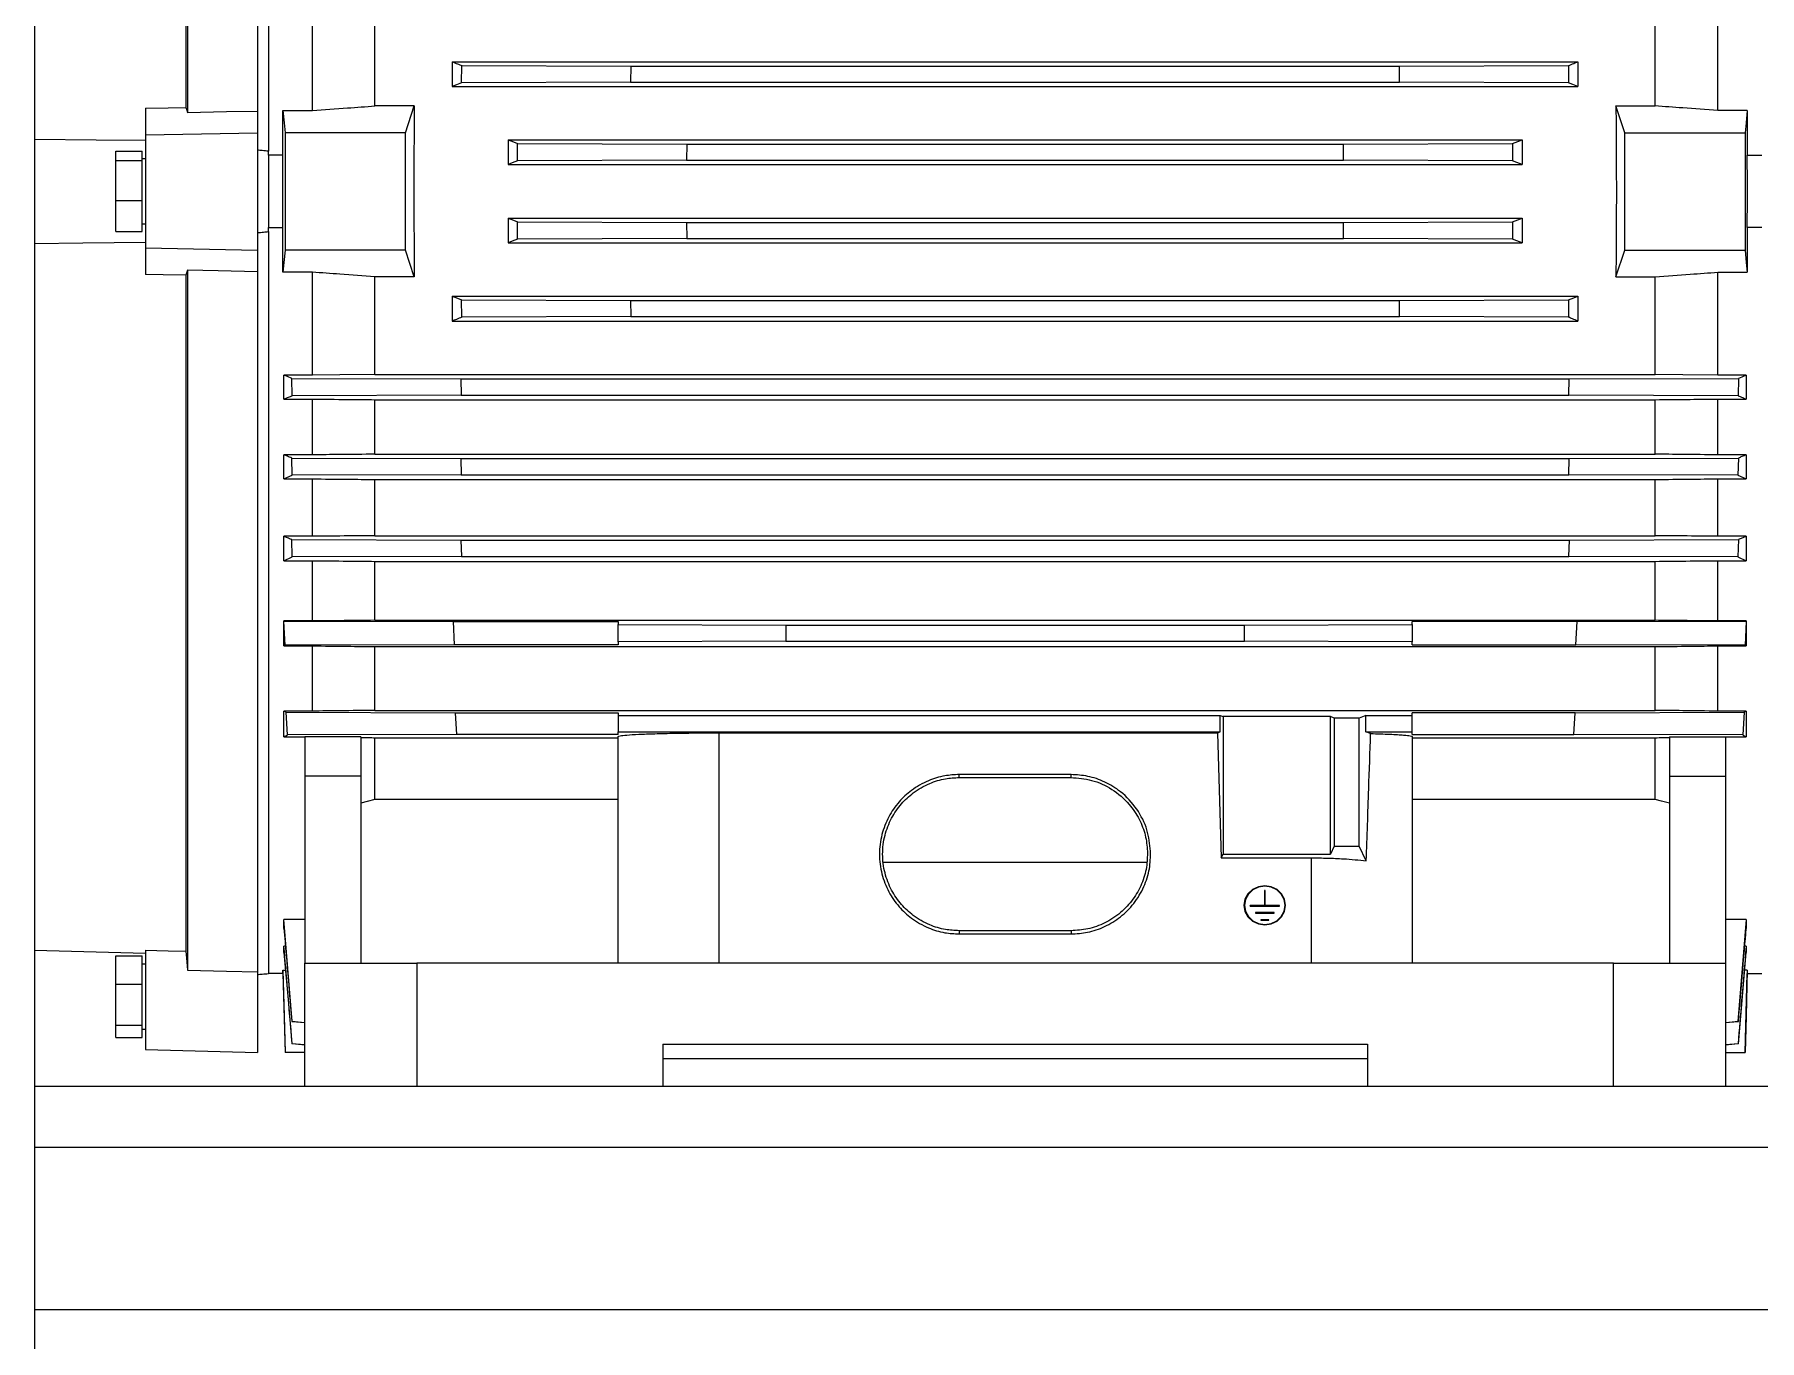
# Model space of a CAD drawing. Header units: millimetres. Extents: x 2 to 418, y 2 to 295.
# Drawn here: x 173.99 to 204.83, y 205.22 to 228.58 of the extents above; entities that cross this region are included whole.
import ezdxf

# ---------------------------------------------------------------- set-up
doc = ezdxf.new("R2010")
doc.units = ezdxf.units.MM

msp = doc.modelspace()

# ---------------------------------------------------------------- linework, layer by layer
at = {"color": 7, "linetype": 'Continuous', "lineweight": 25}
for p, q in [((173.986, 240.771), (173.986, 165.848)), ((176.721, 239.698), (176.721, 227.182)), ((176.692, 239.36), (176.692, 227.272)), ((177.971, 236.472), (177.971, 227.208)), ((178.171, 236.278), (178.171, 226.49)), ((178.955, 227.217), (178.955, 229.059)), ((180.074, 227.3), (180.074, 229.049)), ((202.967, 227.3), (202.967, 229.049)), ((204.086, 227.217), (204.086, 229.059)), ((181.455, 228.09), (201.586, 228.09)), ((181.455, 228.09), (181.455, 227.645)), ((181.623, 227.713), (181.626, 228.021)), ((181.626, 228.021), (184.649, 228.012)), ((184.649, 228.012), (184.645, 227.722)), ((184.649, 228.012), (198.392, 228.012)), ((198.392, 228.012), (201.415, 228.021)), ((198.395, 227.722), (198.392, 228.012)), ((201.415, 228.021), (201.419, 227.713)), ((201.586, 228.09), (201.586, 227.645)), ((181.455, 227.645), (201.586, 227.645)), ((184.645, 227.722), (181.623, 227.713)), ((184.645, 227.722), (198.395, 227.722)), ((201.419, 227.713), (198.395, 227.722)), ((175.971, 227.257), (175.971, 226.781)), ((177.971, 227.208), (177.971, 226.821)), ((178.428, 227.217), (178.955, 227.217)), ((178.428, 226.418), (178.428, 227.217)), ((180.777, 227.3), (180.074, 227.3)), ((180.621, 226.821), (180.777, 227.3)), ((202.421, 226.821), (202.264, 227.3)), ((202.264, 227.3), (202.967, 227.3)), ((204.613, 227.217), (204.086, 227.217)), ((204.613, 227.217), (204.613, 226.418)), ((175.971, 226.781), (177.971, 226.821)), ((175.971, 226.781), (175.971, 224.762)), ((177.971, 226.821), (177.971, 224.721)), ((180.621, 226.821), (178.466, 226.821)), ((178.466, 226.821), (178.466, 224.721)), ((180.621, 224.721), (180.621, 226.821)), ((202.421, 224.721), (202.421, 226.821)), ((202.421, 226.821), (204.575, 226.821)), ((175.441, 226.488), (175.911, 226.488)), ((175.441, 226.322), (175.441, 226.488)), ((175.911, 226.322), (175.911, 226.488)), ((178.171, 226.452), (178.171, 226.49)), ((178.171, 226.418), (178.171, 226.452)), ((178.171, 226.418), (178.171, 225.125)), ((178.428, 226.418), (178.171, 226.418)), ((182.455, 226.694), (200.586, 226.694)), ((182.455, 226.694), (182.455, 226.25)), ((182.624, 226.318), (182.625, 226.626)), ((182.625, 226.626), (185.648, 226.616)), ((185.648, 226.616), (185.647, 226.327)), ((185.648, 226.616), (197.393, 226.616)), ((197.393, 226.616), (200.416, 226.626)), ((197.394, 226.327), (197.393, 226.616)), ((200.416, 226.626), (200.417, 226.318)), ((200.586, 226.694), (200.586, 226.25)), ((204.613, 226.418), (204.871, 226.418)), ((175.441, 225.606), (175.441, 226.322)), ((175.441, 226.322), (175.911, 226.322)), ((175.971, 226.351), (175.911, 226.351)), ((175.911, 225.606), (175.911, 226.322)), ((182.455, 226.25), (200.586, 226.25)), ((185.647, 226.327), (182.624, 226.318)), ((185.647, 226.327), (197.394, 226.327)), ((200.417, 226.318), (197.394, 226.327)), ((175.441, 225.606), (175.911, 225.606)), ((175.441, 225.055), (175.441, 225.606)), ((175.911, 225.055), (175.911, 225.606)), ((175.911, 225.191), (175.971, 225.191)), ((182.455, 225.293), (200.586, 225.293)), ((182.455, 225.293), (182.455, 224.849)), ((182.624, 225.225), (185.647, 225.216)), ((182.625, 224.917), (182.624, 225.225)), ((185.647, 225.216), (185.648, 224.926)), ((185.647, 225.216), (197.395, 225.216)), ((197.393, 224.926), (197.395, 225.216)), ((197.395, 225.216), (200.417, 225.225)), ((200.417, 225.225), (200.416, 224.917)), ((200.586, 225.293), (200.586, 224.849)), ((175.441, 225.055), (175.911, 225.055)), ((178.171, 225.125), (178.428, 225.125)), ((178.171, 225.091), (178.171, 225.125)), ((178.171, 225.052), (178.171, 225.091)), ((178.171, 225.052), (178.171, 211.777)), ((178.428, 224.326), (178.428, 225.125)), ((185.648, 224.926), (182.625, 224.917)), ((185.648, 224.926), (197.393, 224.926)), ((200.416, 224.917), (197.393, 224.926)), ((204.613, 225.125), (204.613, 224.326)), ((204.871, 225.125), (204.613, 225.125)), ((175.971, 224.762), (175.971, 224.286)), ((175.971, 224.762), (177.971, 224.721)), ((177.971, 224.721), (177.971, 224.335)), ((180.621, 224.721), (178.466, 224.721)), ((180.777, 224.243), (180.621, 224.721)), ((182.455, 224.849), (200.586, 224.849)), ((202.264, 224.243), (202.421, 224.721)), ((202.421, 224.721), (204.575, 224.721)), ((176.692, 224.271), (176.692, 212.183)), ((176.721, 224.36), (176.721, 211.845)), ((177.971, 224.335), (177.971, 211.815)), ((178.955, 224.326), (178.428, 224.326)), ((178.955, 222.483), (178.955, 224.326)), ((204.086, 224.326), (204.613, 224.326)), ((204.086, 222.483), (204.086, 224.326)), ((180.777, 224.243), (180.074, 224.243)), ((180.074, 222.494), (180.074, 224.243)), ((202.264, 224.243), (202.967, 224.243)), ((202.967, 222.494), (202.967, 224.243)), ((181.455, 223.897), (201.586, 223.897)), ((181.455, 223.897), (181.455, 223.452)), ((181.623, 223.83), (184.646, 223.821)), ((181.626, 223.522), (181.623, 223.83)), ((184.646, 223.821), (198.396, 223.821)), ((184.646, 223.821), (184.649, 223.531)), ((198.392, 223.531), (198.396, 223.821)), ((198.396, 223.821), (201.419, 223.83)), ((201.419, 223.83), (201.415, 223.522)), ((201.586, 223.897), (201.586, 223.452)), ((181.455, 223.452), (201.586, 223.452)), ((184.649, 223.531), (181.626, 223.522)), ((184.649, 223.531), (198.392, 223.531)), ((201.415, 223.522), (198.392, 223.531)), ((178.955, 222.483), (178.447, 222.483)), ((178.447, 222.057), (178.447, 222.483)), ((178.587, 222.426), (181.61, 222.417)), ((178.593, 222.118), (178.587, 222.426)), ((180.074, 222.494), (202.967, 222.494)), ((181.61, 222.417), (201.43, 222.417)), ((181.61, 222.417), (181.616, 222.127)), ((201.425, 222.127), (201.43, 222.417)), ((201.43, 222.417), (204.454, 222.426)), ((204.594, 222.483), (204.086, 222.483)), ((204.454, 222.426), (204.448, 222.118)), ((204.594, 222.483), (204.594, 222.057)), ((181.616, 222.127), (178.593, 222.118)), ((181.616, 222.127), (201.425, 222.127)), ((204.448, 222.118), (201.425, 222.127)), ((178.447, 222.057), (178.955, 222.057)), ((178.955, 221.06), (178.955, 222.057)), ((180.074, 222.046), (202.967, 222.046)), ((180.074, 221.071), (180.074, 222.046)), ((202.967, 221.071), (202.967, 222.046)), ((204.086, 222.057), (204.594, 222.057)), ((204.086, 221.06), (204.086, 222.057)), ((178.955, 221.06), (178.447, 221.06)), ((178.447, 220.63), (178.447, 221.06)), ((178.586, 221.002), (181.61, 220.993)), ((178.595, 220.694), (178.586, 221.002)), ((180.074, 221.071), (202.967, 221.071)), ((181.61, 220.993), (201.431, 220.993)), ((181.61, 220.993), (181.618, 220.703)), ((201.423, 220.703), (201.431, 220.993)), ((201.431, 220.993), (204.455, 221.002)), ((204.594, 221.06), (204.086, 221.06)), ((204.455, 221.002), (204.447, 220.694)), ((204.594, 221.06), (204.594, 220.63)), ((178.447, 220.63), (178.595, 220.694)), ((178.447, 220.63), (178.955, 220.63)), ((181.618, 220.703), (178.595, 220.694)), ((178.955, 219.603), (178.955, 220.63)), ((180.074, 220.619), (202.967, 220.619)), ((180.074, 219.614), (180.074, 220.619)), ((181.618, 220.703), (201.423, 220.703)), ((204.447, 220.694), (201.423, 220.703)), ((202.967, 219.614), (202.967, 220.619)), ((204.086, 220.63), (204.594, 220.63)), ((204.086, 219.603), (204.086, 220.63)), ((204.447, 220.694), (204.594, 220.63)), ((178.955, 219.603), (178.447, 219.603)), ((178.447, 219.167), (178.447, 219.603)), ((178.585, 219.543), (181.609, 219.534)), ((178.596, 219.235), (178.585, 219.543)), ((180.074, 219.614), (202.967, 219.614)), ((181.609, 219.534), (201.432, 219.534)), ((181.609, 219.534), (181.619, 219.244)), ((201.422, 219.244), (201.432, 219.534)), ((201.432, 219.534), (204.456, 219.543)), ((204.594, 219.603), (204.086, 219.603)), ((204.456, 219.543), (204.445, 219.235)), ((204.594, 219.603), (204.594, 219.167)), ((178.447, 219.167), (178.596, 219.235)), ((178.447, 219.167), (178.955, 219.167)), ((181.619, 219.244), (178.596, 219.235)), ((178.955, 218.089), (178.955, 219.167)), ((180.074, 219.155), (202.967, 219.155)), ((180.074, 218.101), (180.074, 219.155)), ((181.619, 219.244), (201.422, 219.244)), ((204.445, 219.235), (201.422, 219.244)), ((202.967, 218.101), (202.967, 219.155)), ((204.086, 219.167), (204.594, 219.167)), ((204.086, 218.089), (204.086, 219.167)), ((204.445, 219.235), (204.594, 219.167)), ((178.955, 218.089), (178.447, 218.089)), ((178.447, 217.644), (178.447, 218.089)), ((178.447, 218.088), (181.471, 218.079)), ((178.468, 217.654), (178.447, 218.088)), ((180.074, 218.101), (202.967, 218.101)), ((201.571, 218.079), (204.594, 218.088)), ((204.594, 218.089), (204.086, 218.089)), ((204.594, 218.088), (204.573, 217.654)), ((204.594, 218.089), (204.594, 217.644)), ((181.471, 218.079), (184.421, 218.079)), ((181.471, 218.079), (181.492, 217.664)), ((184.421, 218.079), (184.421, 218.025)), ((184.421, 218.025), (187.421, 218.016)), ((184.421, 217.717), (184.421, 218.025)), ((187.421, 218.016), (195.621, 218.016)), ((187.421, 218.016), (187.421, 217.727)), ((195.621, 218.016), (198.621, 218.025)), ((195.621, 217.727), (195.621, 218.016)), ((201.571, 218.079), (198.621, 218.079)), ((198.621, 218.025), (198.621, 218.079)), ((198.621, 218.025), (198.621, 217.717)), ((201.55, 217.664), (201.571, 218.079)), ((178.447, 217.644), (178.955, 217.644)), ((181.492, 217.664), (178.468, 217.654)), ((178.955, 216.477), (178.955, 217.644)), ((180.074, 217.63), (202.967, 217.63)), ((180.074, 216.49), (180.074, 217.63)), ((184.421, 217.664), (181.492, 217.664)), ((187.421, 217.727), (184.421, 217.717)), ((184.421, 217.717), (184.421, 217.664)), ((187.421, 217.727), (195.621, 217.727)), ((198.621, 217.717), (195.621, 217.727)), ((198.621, 217.664), (198.621, 217.717)), ((198.621, 217.664), (201.55, 217.664)), ((204.573, 217.654), (201.55, 217.664)), ((202.967, 216.49), (202.967, 217.63)), ((204.086, 216.477), (204.086, 217.644)), ((204.086, 217.644), (204.594, 217.644)), ((178.955, 216.477), (178.447, 216.477)), ((178.447, 216.016), (178.447, 216.477)), ((178.485, 216.457), (181.508, 216.448)), ((178.508, 216.051), (178.485, 216.457)), ((180.074, 216.49), (202.967, 216.49)), ((181.508, 216.448), (184.421, 216.448)), ((181.508, 216.448), (181.531, 216.06)), ((184.421, 216.448), (184.421, 216.399)), ((184.421, 216.399), (195.189, 216.399)), ((184.421, 216.399), (184.421, 216.109)), ((195.189, 216.399), (195.242, 216.378)), ((195.189, 216.109), (195.189, 216.399)), ((197.158, 216.378), (195.242, 216.378)), ((195.242, 216.378), (195.242, 213.92)), ((197.228, 216.35), (197.158, 216.378)), ((197.158, 213.92), (197.158, 216.378)), ((197.672, 216.35), (197.228, 216.35)), ((197.228, 216.35), (197.228, 214.061)), ((197.794, 216.399), (197.672, 216.35)), ((197.672, 214.061), (197.672, 216.35)), ((197.794, 216.399), (198.621, 216.399)), ((197.794, 216.109), (197.794, 216.399)), ((201.533, 216.448), (198.621, 216.448)), ((198.621, 216.399), (198.621, 216.448)), ((198.621, 216.109), (198.621, 216.399)), ((201.51, 216.06), (201.533, 216.448)), ((201.533, 216.448), (204.556, 216.457)), ((204.594, 216.477), (204.086, 216.477)), ((204.556, 216.457), (204.533, 216.051)), ((204.594, 216.477), (204.594, 216.016)), ((178.447, 216.016), (178.821, 216.016)), ((181.531, 216.06), (178.508, 216.051)), ((179.821, 216.018), (178.821, 216.018)), ((178.821, 216.018), (178.821, 215.311)), ((179.821, 216.018), (179.821, 215.311)), ((180.074, 216.001), (184.421, 216.001)), ((180.074, 214.898), (180.074, 216.001)), ((184.421, 216.06), (181.531, 216.06)), ((184.421, 216.109), (195.189, 216.109)), ((184.421, 216.06), (184.421, 216.109)), ((184.421, 211.971), (184.421, 216.022)), ((186.221, 216.088), (186.221, 211.971)), ((186.221, 216.088), (195.137, 216.088)), ((195.137, 216.088), (195.189, 216.109)), ((195.137, 216.088), (195.208, 213.852)), ((197.878, 216.076), (197.794, 216.109)), ((197.794, 216.109), (198.621, 216.109)), ((198.621, 216.06), (198.621, 216.109)), ((198.621, 216.06), (201.51, 216.06)), ((198.621, 216.022), (198.621, 211.971)), ((198.621, 216.001), (202.967, 216.001)), ((204.533, 216.051), (201.51, 216.06)), ((202.967, 214.898), (202.967, 216.001)), ((203.221, 216.018), (204.221, 216.018)), ((203.221, 216.018), (203.221, 215.311)), ((204.221, 216.018), (204.221, 215.311)), ((204.221, 216.016), (204.594, 216.016)), ((179.821, 215.311), (178.821, 215.311)), ((178.821, 215.311), (178.821, 211.971)), ((179.821, 215.311), (179.821, 211.971)), ((192.521, 215.342), (190.521, 215.342)), ((190.521, 215.289), (190.521, 215.342)), ((192.521, 215.289), (192.521, 215.342)), ((203.221, 215.311), (203.221, 211.971)), ((203.221, 215.311), (204.221, 215.311)), ((204.221, 215.311), (204.221, 211.971)), ((190.521, 215.289), (192.521, 215.289)), ((184.421, 214.898), (180.074, 214.898)), ((202.967, 214.898), (198.621, 214.898)), ((189.17, 213.775), (193.875, 213.775)), ((195.208, 213.852), (195.242, 213.92)), ((195.208, 213.852), (196.821, 213.852)), ((195.242, 213.92), (197.158, 213.92)), ((196.821, 211.971), (196.821, 213.852)), ((197.228, 214.061), (197.158, 213.92)), ((197.228, 214.061), (197.672, 214.061)), ((197.801, 213.801), (197.672, 214.061)), ((195.981, 213.266), (195.981, 213)), ((195.991, 213), (195.991, 213.266)), ((195.623, 213.004), (195.623, 212.97)), ((195.623, 212.97), (195.633, 212.892)), ((195.981, 213), (195.726, 213)), ((195.726, 212.991), (196.246, 212.991)), ((196.148, 212.873), (195.823, 212.873)), ((195.823, 212.864), (196.148, 212.864)), ((195.981, 212.991), (195.981, 213)), ((196.246, 213), (195.991, 213)), ((195.991, 212.991), (195.991, 213)), ((196.339, 212.892), (196.348, 212.97)), ((196.348, 212.97), (196.348, 213.004)), ((178.821, 212.749), (178.447, 212.749)), ((178.447, 212.588), (178.447, 212.749)), ((178.595, 210.926), (178.447, 212.749)), ((190.521, 212.549), (190.521, 212.491)), ((192.521, 212.549), (190.521, 212.549)), ((192.521, 212.549), (192.521, 212.491)), ((196.051, 212.746), (195.921, 212.746)), ((195.921, 212.737), (196.051, 212.737)), ((204.594, 212.749), (204.221, 212.749)), ((204.594, 212.749), (204.447, 210.926)), ((204.594, 212.749), (204.594, 212.588)), ((178.473, 212.273), (178.447, 212.273)), ((178.447, 212.163), (178.447, 212.273)), ((190.521, 212.491), (192.521, 212.491)), ((204.594, 212.273), (204.568, 212.273)), ((204.594, 212.273), (204.594, 212.163)), ((175.441, 211.594), (175.441, 212.103)), ((175.441, 212.103), (175.911, 212.103)), ((175.911, 211.594), (175.911, 212.103)), ((175.971, 211.951), (175.911, 211.951)), ((175.971, 212.2), (175.971, 210.424)), ((178.821, 209.771), (178.821, 211.971)), ((178.821, 211.971), (180.821, 211.971)), ((180.821, 211.971), (180.821, 209.771)), ((202.221, 211.971), (180.821, 211.971)), ((202.221, 209.771), (202.221, 211.971)), ((202.221, 211.971), (204.221, 211.971)), ((204.221, 211.971), (204.221, 209.771)), ((177.971, 211.815), (177.971, 210.371)), ((178.428, 211.786), (178.171, 211.786)), ((178.428, 211.846), (178.474, 211.846)), ((178.428, 211.786), (178.428, 211.846)), ((178.428, 211.786), (178.465, 210.371)), ((204.613, 211.846), (204.567, 211.846)), ((204.576, 210.371), (204.613, 211.786)), ((204.613, 211.846), (204.613, 211.786)), ((204.613, 211.786), (204.871, 211.786)), ((175.441, 211.594), (175.911, 211.594)), ((175.441, 210.862), (175.441, 211.594)), ((175.911, 210.862), (175.911, 211.594)), ((175.441, 210.862), (175.911, 210.862)), ((175.441, 210.639), (175.441, 210.862)), ((175.911, 210.639), (175.911, 210.862)), ((175.911, 210.791), (175.971, 210.791)), ((178.586, 210.925), (178.595, 210.926)), ((178.821, 210.904), (178.586, 210.925)), ((178.595, 210.926), (178.821, 210.906)), ((204.221, 210.906), (204.447, 210.926)), ((204.455, 210.925), (204.221, 210.904)), ((204.447, 210.926), (204.455, 210.925)), ((175.441, 210.639), (175.911, 210.639)), ((175.971, 210.424), (177.971, 210.371)), ((178.821, 210.371), (178.466, 210.371)), ((178.587, 210.529), (178.593, 210.53)), ((178.821, 210.509), (178.587, 210.529)), ((178.593, 210.53), (178.821, 210.51)), ((185.221, 210.521), (197.821, 210.521)), ((185.221, 210.521), (185.221, 209.771)), ((197.821, 210.521), (197.821, 209.771)), ((204.221, 210.51), (204.448, 210.53)), ((204.454, 210.529), (204.221, 210.509)), ((204.221, 210.371), (204.575, 210.371)), ((204.448, 210.53), (204.454, 210.529)), ((185.221, 210.265), (197.821, 210.265)), ((173.986, 209.771), (215.986, 209.771)), ((216.515, 205.771), (173.986, 205.771))]:
    msp.add_line(p, q, dxfattribs=at)
at = {"color": 8, "linetype": 'Continuous', "lineweight": 25}
for p, q in [((195.726, 212.991), (195.726, 213)), ((195.823, 212.864), (195.823, 212.873)), ((196.148, 212.864), (196.148, 212.873)), ((196.246, 212.991), (196.246, 213)), ((195.921, 212.737), (195.921, 212.746)), ((196.051, 212.737), (196.051, 212.746)), ((216.515, 208.671), (173.986, 208.671))]:
    msp.add_line(p, q, dxfattribs=at)
at = {"color": 7, "linetype": 'Continuous', "lineweight": 25, "flags": 128}
for points in [[(181.623, 227.713), (181.529, 227.675), (181.455, 227.645)], [(201.586, 227.645), (201.492, 227.683), (201.419, 227.713)], [(175.971, 227.257), (176.375, 227.266), (176.692, 227.272)], [(176.692, 227.272), (176.708, 227.222), (176.721, 227.182)], [(176.721, 227.182), (177.421, 227.197), (177.971, 227.208)], [(178.428, 227.217), (178.449, 226.995), (178.466, 226.821)], [(204.613, 227.217), (204.592, 226.995), (204.575, 226.821)], [(173.986, 226.707), (175.089, 226.695), (175.971, 226.685)], [(182.455, 226.694), (182.55, 226.656), (182.625, 226.626)], [(200.416, 226.626), (200.512, 226.664), (200.586, 226.694)], [(182.624, 226.318), (182.529, 226.28), (182.455, 226.25)], [(200.586, 226.25), (200.492, 226.288), (200.417, 226.318)], [(182.455, 225.293), (182.549, 225.255), (182.624, 225.225)], [(200.417, 225.225), (200.512, 225.263), (200.586, 225.293)], [(182.625, 224.917), (182.53, 224.879), (182.455, 224.849)], [(200.586, 224.849), (200.491, 224.887), (200.416, 224.917)], [(175.971, 224.858), (174.849, 224.845), (173.986, 224.836)], [(178.466, 224.721), (178.445, 224.5), (178.428, 224.326)], [(204.575, 224.721), (204.596, 224.5), (204.613, 224.326)], [(176.692, 224.271), (176.288, 224.279), (175.971, 224.286)], [(176.721, 224.36), (176.705, 224.31), (176.692, 224.271)], [(177.971, 224.335), (177.271, 224.349), (176.721, 224.36)], [(181.455, 223.897), (181.549, 223.86), (181.623, 223.83)], [(201.419, 223.83), (201.513, 223.868), (201.586, 223.897)], [(178.587, 222.426), (178.509, 222.458), (178.447, 222.483)], [(180.074, 222.494), (179.447, 222.488), (178.955, 222.483)], [(204.086, 222.483), (203.459, 222.489), (202.967, 222.494)], [(204.594, 222.483), (204.516, 222.451), (204.454, 222.426)], [(180.074, 214.898), (179.932, 214.861), (179.821, 214.831)], [(203.221, 214.831), (203.078, 214.869), (202.967, 214.898)], [(195.986, 213.354), (195.871, 213.337), (195.767, 213.287), (195.684, 213.209), (195.631, 213.112), (195.613, 213.004), (195.631, 212.896), (195.684, 212.798), (195.767, 212.721), (195.871, 212.671), (195.986, 212.654), (196.101, 212.671), (196.205, 212.721), (196.287, 212.798), (196.34, 212.896), (196.358, 213.004), (196.34, 213.112), (196.287, 213.209), (196.205, 213.287), (196.101, 213.337), (195.986, 213.354)], [(195.986, 213.344), (195.874, 213.328), (195.773, 213.279), (195.692, 213.204), (195.641, 213.109), (195.623, 213.004), (195.641, 212.898), (195.692, 212.803), (195.773, 212.728), (195.874, 212.68), (195.986, 212.663), (196.098, 212.68), (196.199, 212.728), (196.279, 212.803), (196.331, 212.898), (196.348, 213.004), (196.331, 213.109), (196.279, 213.204), (196.199, 213.279), (196.098, 213.328), (195.986, 213.344)], [(195.633, 213.082), (195.631, 213.078), (195.614, 212.987)], [(196.358, 212.987), (196.34, 213.078), (196.339, 213.082)], [(173.986, 212.203), (175.089, 212.174), (175.971, 212.15)], [(175.971, 212.2), (176.375, 212.191), (176.692, 212.183)], [(176.692, 212.183), (176.708, 211.994), (176.721, 211.845)], [(178.447, 212.163), (178.525, 211.248), (178.587, 210.529)], [(204.454, 210.529), (204.533, 211.444), (204.594, 212.163)], [(176.721, 211.845), (177.421, 211.828), (177.971, 211.815)], [(178.428, 211.846), (178.449, 211.02), (178.466, 210.371)], [(204.613, 211.846), (204.592, 211.02), (204.575, 210.371)]]:
    msp.add_lwpolyline(points, dxfattribs=at)
at = {"color": 7, "linetype": 'Continuous', "lineweight": 25}
for centre, radius, start, end in [((195.986, 213.265), 0.00501, 2.8407, 177.1593), ((195.986, 213.231), 0.00501, 2.865, 177.135), ((195.726, 212.995), 0.00471, 87.164, 272.836), ((195.823, 212.869), 0.00471, 87.1526, 272.8474), ((196.149, 212.869), 0.00471, 267.1526, 92.8474), ((196.246, 212.995), 0.00471, 267.1299, 92.8701), ((195.921, 212.742), 0.0047, 87.1414, 272.8586), ((196.051, 212.742), 0.0047, 267.1073, 92.8927)]:
    msp.add_arc(centre, radius, start, end, dxfattribs=at)
for points, knots in [([(181.455, 228.09), (181.487, 228.077), (181.544, 228.054), (181.601, 228.031), (181.626, 228.021)], [0, 0, 0, 0, 0.5599991, 1, 1, 1, 1]), ([(201.415, 228.021), (201.447, 228.034), (201.504, 228.057), (201.561, 228.08), (201.586, 228.09)], [0, 0, 0, 0, 0.56, 1, 1, 1, 1]), ([(178.955, 227.217), (179.164, 227.232), (179.537, 227.26), (179.91, 227.288), (180.074, 227.3)], [0, 0, 0, 0, 0.5600003, 1, 1, 1, 1]), ([(180.777, 227.3), (180.774, 227.015), (180.77, 226.446), (180.768, 225.424), (180.774, 224.691), (180.777, 224.243)], [0, 0, 0, 0, 0.279848, 0.560122, 1, 1, 1, 1]), ([(202.264, 227.3), (202.267, 227.015), (202.271, 226.446), (202.273, 225.424), (202.268, 224.691), (202.264, 224.243)], [0, 0, 0, 0, 0.2798478, 0.5601216, 1, 1, 1, 1]), ([(204.086, 227.217), (203.877, 227.232), (203.504, 227.26), (203.131, 227.288), (202.967, 227.3)], [0, 0, 0, 0, 0.5600003, 1, 1, 1, 1]), ([(204.575, 226.821), (204.575, 226.625), (204.576, 226.275), (204.576, 225.925), (204.576, 225.771)], [0, 0, 0, 0, 0.560002, 1, 1, 1, 1]), ([(178.171, 226.49), (178.133, 226.494), (178.067, 226.5), (178, 226.506), (177.971, 226.509)], [0, 0, 0, 0, 0.560005, 1, 1, 1, 1]), ([(178.428, 225.125), (178.428, 225.231), (178.426, 225.444), (178.426, 225.771), (178.426, 226.099), (178.428, 226.312), (178.428, 226.418)], [0, 0, 0, 0, 0.2500024, 0.5000023, 0.7499976, 1, 1, 1, 1]), ([(204.615, 225.771), (204.615, 225.881), (204.615, 226.099), (204.613, 226.312), (204.613, 226.418)], [0, 0, 0, 0, 0.500929, 1, 1, 1, 1]), ([(204.576, 225.771), (204.576, 225.575), (204.576, 225.225), (204.575, 224.875), (204.575, 224.721)], [0, 0, 0, 0, 0.559999, 1, 1, 1, 1]), ([(204.613, 225.125), (204.613, 225.231), (204.615, 225.444), (204.615, 225.662), (204.615, 225.771)], [0, 0, 0, 0, 0.500082, 1, 1, 1, 1]), ([(177.971, 225.034), (178.008, 225.037), (178.075, 225.043), (178.141, 225.05), (178.171, 225.052)], [0, 0, 0, 0, 0.559992, 1, 1, 1, 1]), ([(180.074, 224.243), (179.865, 224.259), (179.492, 224.286), (179.119, 224.314), (178.955, 224.326)], [0, 0, 0, 0, 0.559998, 1, 1, 1, 1]), ([(202.967, 224.243), (203.176, 224.259), (203.549, 224.286), (203.922, 224.314), (204.086, 224.326)], [0, 0, 0, 0, 0.56, 1, 1, 1, 1]), ([(181.626, 223.522), (181.594, 223.509), (181.537, 223.486), (181.48, 223.462), (181.455, 223.452)], [0, 0, 0, 0, 0.56, 1, 1, 1, 1]), ([(201.586, 223.452), (201.554, 223.465), (201.497, 223.488), (201.44, 223.512), (201.415, 223.522)], [0, 0, 0, 0, 0.559999, 1, 1, 1, 1]), ([(178.447, 222.057), (178.474, 222.069), (178.523, 222.089), (178.572, 222.109), (178.593, 222.118)], [0, 0, 0, 0, 0.56, 1, 1, 1, 1]), ([(204.448, 222.118), (204.475, 222.107), (204.524, 222.086), (204.573, 222.066), (204.594, 222.057)], [0, 0, 0, 0, 0.559999, 1, 1, 1, 1]), ([(178.955, 222.057), (179.164, 222.055), (179.537, 222.051), (179.91, 222.048), (180.074, 222.046)], [0, 0, 0, 0, 0.559999, 1, 1, 1, 1]), ([(202.967, 222.046), (203.176, 222.048), (203.549, 222.052), (203.922, 222.056), (204.086, 222.057)], [0, 0, 0, 0, 0.560001, 1, 1, 1, 1]), ([(178.586, 221.002), (178.56, 221.013), (178.513, 221.032), (178.467, 221.052), (178.447, 221.06)], [0, 0, 0, 0, 0.559999, 1, 1, 1, 1]), ([(180.074, 221.071), (179.865, 221.069), (179.492, 221.066), (179.119, 221.062), (178.955, 221.06)], [0, 0, 0, 0, 0.56, 1, 1, 1, 1]), ([(204.086, 221.06), (203.877, 221.062), (203.504, 221.066), (203.131, 221.07), (202.967, 221.071)], [0, 0, 0, 0, 0.559999, 1, 1, 1, 1]), ([(204.594, 221.06), (204.568, 221.049), (204.522, 221.03), (204.475, 221.011), (204.455, 221.002)], [0, 0, 0, 0, 0.560001, 1, 1, 1, 1]), ([(178.955, 220.63), (179.164, 220.628), (179.537, 220.624), (179.91, 220.621), (180.074, 220.619)], [0, 0, 0, 0, 0.559999, 1, 1, 1, 1]), ([(202.967, 220.619), (203.176, 220.621), (203.549, 220.625), (203.922, 220.629), (204.086, 220.63)], [0, 0, 0, 0, 0.5600018, 1, 1, 1, 1]), ([(178.585, 219.543), (178.559, 219.554), (178.513, 219.574), (178.467, 219.594), (178.447, 219.603)], [0, 0, 0, 0, 0.56, 1, 1, 1, 1]), ([(180.074, 219.614), (179.865, 219.612), (179.492, 219.608), (179.119, 219.605), (178.955, 219.603)], [0, 0, 0, 0, 0.559999, 1, 1, 1, 1]), ([(204.086, 219.603), (203.877, 219.605), (203.504, 219.609), (203.131, 219.613), (202.967, 219.614)], [0, 0, 0, 0, 0.560001, 1, 1, 1, 1]), ([(204.594, 219.603), (204.569, 219.592), (204.523, 219.572), (204.476, 219.552), (204.456, 219.543)], [0, 0, 0, 0, 0.560002, 1, 1, 1, 1]), ([(178.955, 219.167), (179.164, 219.165), (179.537, 219.161), (179.91, 219.157), (180.074, 219.155)], [0, 0, 0, 0, 0.560001, 1, 1, 1, 1]), ([(202.967, 219.155), (203.176, 219.157), (203.549, 219.161), (203.922, 219.165), (204.086, 219.167)], [0, 0, 0, 0, 0.559999, 1, 1, 1, 1]), ([(178.447, 218.088), (178.447, 218.088), (178.447, 218.089), (178.447, 218.089), (178.447, 218.089)], [0, 0, 0, 0, 0.5596952, 1, 1, 1, 1]), ([(180.074, 218.101), (179.866, 218.099), (179.492, 218.095), (179.119, 218.09), (178.955, 218.089)], [0, 0, 0, 0, 0.5599998, 1, 1, 1, 1]), ([(204.086, 218.089), (203.877, 218.091), (203.504, 218.095), (203.131, 218.099), (202.967, 218.101)], [0, 0, 0, 0, 0.560001, 1, 1, 1, 1]), ([(204.594, 218.089), (204.594, 218.089), (204.594, 218.089), (204.594, 218.088), (204.594, 218.088)], [0, 0, 0, 0, 0.56013, 1, 1, 1, 1]), ([(178.447, 217.644), (178.451, 217.646), (178.458, 217.649), (178.465, 217.653), (178.468, 217.654)], [0, 0, 0, 0, 0.560002, 1, 1, 1, 1]), ([(178.955, 217.644), (179.164, 217.641), (179.537, 217.637), (179.91, 217.632), (180.074, 217.63)], [0, 0, 0, 0, 0.5600006, 1, 1, 1, 1]), ([(202.967, 217.63), (203.176, 217.633), (203.549, 217.637), (203.922, 217.642), (204.086, 217.644)], [0, 0, 0, 0, 0.56, 1, 1, 1, 1]), ([(204.573, 217.654), (204.577, 217.652), (204.584, 217.649), (204.591, 217.645), (204.594, 217.644)], [0, 0, 0, 0, 0.560004, 1, 1, 1, 1]), ([(178.485, 216.457), (178.478, 216.461), (178.465, 216.467), (178.452, 216.474), (178.447, 216.477)], [0, 0, 0, 0, 0.560005, 1, 1, 1, 1]), ([(180.074, 216.49), (179.866, 216.488), (179.493, 216.483), (179.119, 216.479), (178.955, 216.477)], [0, 0, 0, 0, 0.56, 1, 1, 1, 1]), ([(204.086, 216.477), (203.877, 216.479), (203.504, 216.484), (203.131, 216.488), (202.967, 216.49)], [0, 0, 0, 0, 0.559998, 1, 1, 1, 1]), ([(204.594, 216.477), (204.587, 216.473), (204.574, 216.466), (204.561, 216.46), (204.556, 216.457)], [0, 0, 0, 0, 0.56, 1, 1, 1, 1]), ([(178.447, 216.016), (178.458, 216.023), (178.478, 216.034), (178.499, 216.046), (178.508, 216.051)], [0, 0, 0, 0, 0.560001, 1, 1, 1, 1]), ([(179.821, 216.005), (179.868, 216.004), (179.953, 216.003), (180.037, 216.002), (180.074, 216.001)], [0, 0, 0, 0, 0.560002, 1, 1, 1, 1]), ([(184.421, 216.022), (184.428, 216.027), (184.443, 216.036), (184.569, 216.05), (184.778, 216.063), (185.072, 216.074), (185.43, 216.082), (185.822, 216.087), (186.091, 216.088), (186.221, 216.088)], [0, 0, 0, 0, 0.134215, 0.276546, 0.423549, 0.571171, 0.722179, 0.865927, 1, 1, 1, 1]), ([(197.801, 213.801), (197.815, 214.23), (197.841, 214.988), (197.867, 215.746), (197.878, 216.076)], [0, 0, 0, 0, 0.565241, 1, 1, 1, 1]), ([(197.878, 216.076), (197.998, 216.072), (198.243, 216.064), (198.469, 216.05), (198.599, 216.036), (198.613, 216.027), (198.621, 216.022)], [0, 0, 0, 0, 0.272728, 0.556677, 0.780964, 1, 1, 1, 1]), ([(202.967, 216.001), (203.014, 216.002), (203.099, 216.003), (203.183, 216.004), (203.221, 216.005)], [0, 0, 0, 0, 0.560008, 1, 1, 1, 1]), ([(204.533, 216.051), (204.544, 216.045), (204.565, 216.033), (204.585, 216.021), (204.594, 216.016)], [0, 0, 0, 0, 0.56, 1, 1, 1, 1]), ([(190.521, 215.342), (190.434, 215.338), (190.246, 215.328), (189.951, 215.237), (189.671, 215.077), (189.432, 214.854), (189.248, 214.586), (189.125, 214.267), (189.081, 213.917), (189.125, 213.567), (189.248, 213.247), (189.432, 212.98), (189.671, 212.757), (189.951, 212.597), (190.246, 212.506), (190.434, 212.496), (190.521, 212.491)], [0, 0, 0, 0, 0.05596, 0.122128, 0.200007, 0.266656, 0.33992, 0.418472, 0.499999, 0.581527, 0.66008, 0.733344, 0.799993, 0.877872, 0.94404, 1, 1, 1, 1]), ([(193.944, 213.971), (193.929, 214.1), (193.898, 214.364), (193.711, 214.735), (193.443, 215.027), (193.133, 215.217), (192.829, 215.323), (192.621, 215.336), (192.521, 215.342)], [0, 0, 0, 0, 0.182433, 0.3762, 0.572504, 0.722941, 0.866149, 1, 1, 1, 1]), ([(190.521, 212.549), (190.438, 212.554), (190.257, 212.563), (189.973, 212.651), (189.705, 212.804), (189.475, 213.019), (189.298, 213.276), (189.18, 213.583), (189.138, 213.919), (189.18, 214.255), (189.298, 214.562), (189.475, 214.819), (189.705, 215.034), (189.973, 215.187), (190.257, 215.275), (190.438, 215.284), (190.521, 215.289)], [0, 0, 0, 0, 0.05596, 0.122128, 0.200008, 0.266656, 0.339919, 0.418473, 0.5, 0.581527, 0.66008, 0.733343, 0.799993, 0.877872, 0.94404, 1, 1, 1, 1]), ([(192.521, 215.289), (192.645, 215.279), (192.903, 215.258), (193.268, 215.089), (193.555, 214.841), (193.747, 214.552), (193.859, 214.265), (193.879, 214.067), (193.888, 213.971)], [0, 0, 0, 0, 0.1718333, 0.3579287, 0.5529325, 0.7073551, 0.8577245, 1, 1, 1, 1]), ([(192.521, 212.491), (192.62, 212.497), (192.827, 212.51), (193.131, 212.616), (193.415, 212.79), (193.657, 213.035), (193.833, 213.33), (193.936, 213.65), (193.941, 213.867), (193.944, 213.971)], [0, 0, 0, 0, 0.126427, 0.262281, 0.405663, 0.553478, 0.708558, 0.858873, 1, 1, 1, 1]), ([(193.888, 213.971), (193.886, 213.875), (193.881, 213.677), (193.792, 213.383), (193.637, 213.105), (193.413, 212.862), (193.136, 212.681), (192.83, 212.569), (192.621, 212.556), (192.521, 212.549)], [0, 0, 0, 0, 0.134508, 0.277555, 0.425365, 0.573493, 0.724405, 0.867332, 1, 1, 1, 1]), ([(196.821, 213.852), (196.917, 213.851), (197.11, 213.85), (197.449, 213.835), (197.667, 213.814), (197.801, 213.801)], [0, 0, 0, 0, 0.278561, 0.560207, 1, 1, 1, 1]), ([(178.447, 212.588), (178.473, 212.277), (178.519, 211.723), (178.566, 211.169), (178.586, 210.925)], [0, 0, 0, 0, 0.559997, 1, 1, 1, 1]), ([(204.455, 210.925), (204.481, 211.235), (204.528, 211.789), (204.574, 212.344), (204.594, 212.588)], [0, 0, 0, 0, 0.560001, 1, 1, 1, 1]), ([(178.593, 210.53), (178.566, 210.856), (178.517, 211.436), (178.468, 212.017), (178.447, 212.273)], [0, 0, 0, 0, 0.56, 1, 1, 1, 1]), ([(204.594, 212.273), (204.567, 211.948), (204.518, 211.367), (204.47, 210.786), (204.448, 210.53)], [0, 0, 0, 0, 0.560001, 1, 1, 1, 1]), ([(178.171, 211.777), (178.133, 211.774), (178.067, 211.768), (178, 211.763), (177.971, 211.76)], [0, 0, 0, 0, 0.560006, 1, 1, 1, 1])]:
    msp.add_open_spline(points, degree=3, knots=knots, dxfattribs=at)

doc.saveas('drawing.dxf')
